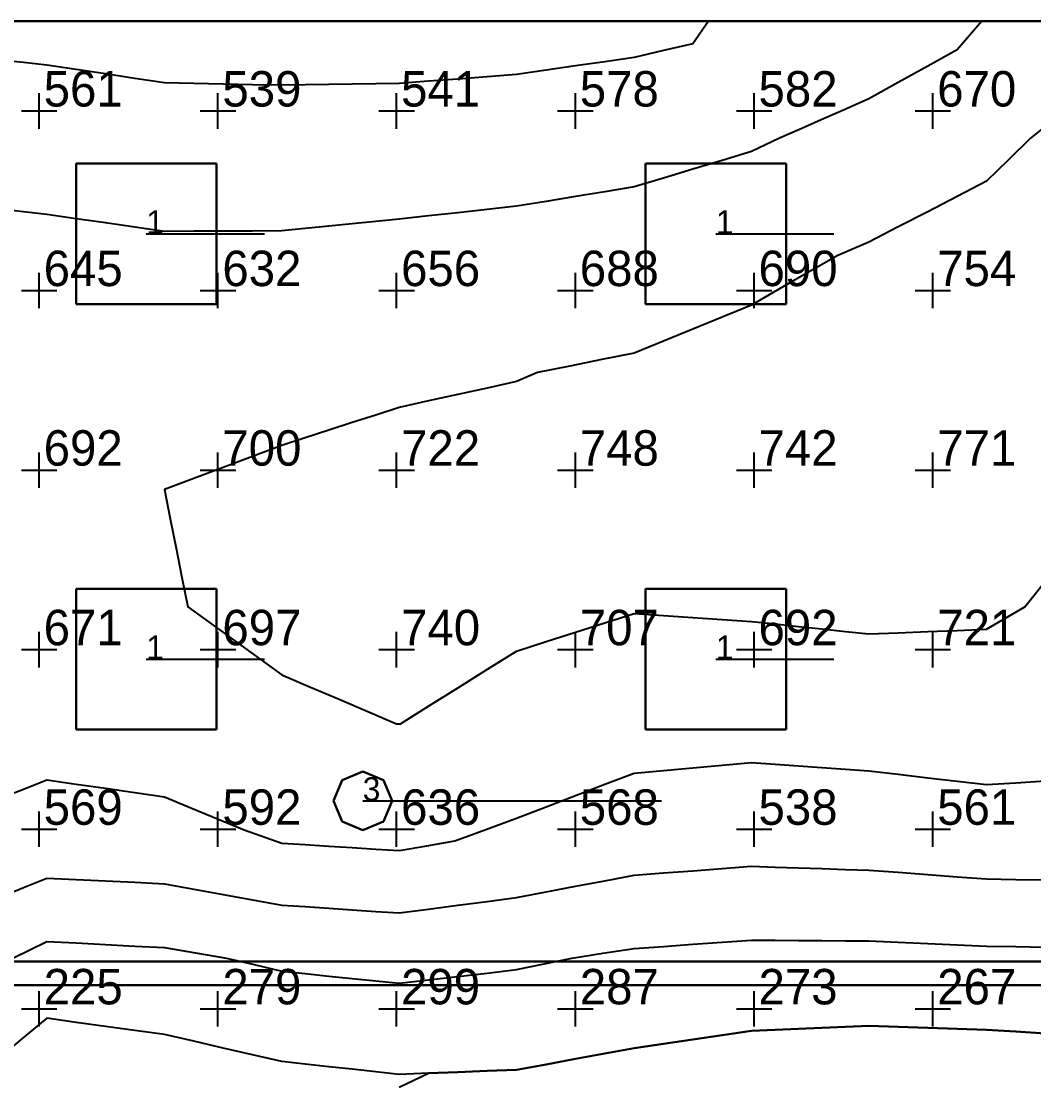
# Model space of a CAD drawing. Extents: x 0 to 48.5, y 0 to 23.7.
# Drawn here: x 6.354 to 10.641, y 18.315 to 22.8 of the extents above; entities that cross this region are included whole.
import ezdxf

# ---------------------------------------------------------------- set-up
doc = ezdxf.new("R2010")
doc.units = 0
doc.header["$MEASUREMENT"] = 0
for name, color, linetype in [('DLXFURN', 5, 'Continuous'), ('DLXISO', 7, 'Continuous'), ('DLXLUM', 2, 'Continuous'), ('DLXLUMEX', 2, 'Continuous'), ('DLXSCENE', 7, 'Continuous'), ('DLXVAL', 3, 'Continuous')]:
    doc.layers.add(name, color=color, linetype=linetype)

# ---------------------------------------------------------------- blocks, each defined once
blk = doc.blocks.new('*U12')
for p, q in [((0.2975, 0.2975), (-0.2975, 0.2975)), ((-0.2975, 0.2975), (-0.2975, -0.2975)), ((-0.2975, 0.2975), (-0.2975, -0.2975)), ((-0.2975, -0.2975), (-0.2975, 0.2975)), ((-0.2975, 0.2975), (-0.2975, 0.2975)), ((0.2975, 0.2975), (-0.2975, 0.2975)), ((-0.2975, 0.2975), (-0.2975, 0.2975)), ((-0.2975, 0.2975), (0.2975, 0.2975)), ((-0.2975, -0.2975), (-0.2975, 0.2975)), ((-0.2975, 0.2975), (0.2975, 0.2975)), ((0.2975, -0.2975), (0.2975, 0.2975)), ((0.2975, 0.2975), (0.2975, 0.2975)), ((0.2975, -0.2975), (0.2975, 0.2975)), ((0.2975, 0.2975), (0.2975, 0.2975)), ((0.2975, 0.2975), (0.2975, -0.2975)), ((0.2975, 0.2975), (0.2975, -0.2975)), ((-0.2975, -0.2975), (0.2975, -0.2975)), ((-0.2975, -0.2975), (-0.2975, -0.2975)), ((-0.2975, -0.2975), (0.2975, -0.2975)), ((0.2975, -0.2975), (-0.2975, -0.2975)), ((-0.2975, -0.2975), (-0.2975, -0.2975)), ((0.2975, -0.2975), (-0.2975, -0.2975)), ((0.2975, -0.2975), (0.2975, -0.2975)), ((0.2975, -0.2975), (0.2975, -0.2975))]:
    blk.add_line(p, q)
at = {"color": 1}
blk.add_line((0, 0), (0.5, 0), dxfattribs=at)
at = {"layer": 'DLXLUMEX', "color": 7}
blk.add_text('1', height=0.1, dxfattribs=at).set_placement((0, 0))
blk = doc.blocks.new('*U23')
for p, q in [((0.2975, 0.2975), (-0.2975, 0.2975)), ((-0.2975, 0.2975), (-0.2975, -0.2975)), ((-0.2975, 0.2975), (-0.2975, -0.2975)), ((-0.2975, -0.2975), (-0.2975, 0.2975)), ((-0.2975, 0.2975), (-0.2975, 0.2975)), ((0.2975, 0.2975), (-0.2975, 0.2975)), ((-0.2975, 0.2975), (-0.2975, 0.2975)), ((-0.2975, 0.2975), (0.2975, 0.2975)), ((-0.2975, -0.2975), (-0.2975, 0.2975)), ((-0.2975, 0.2975), (0.2975, 0.2975)), ((0.2975, -0.2975), (0.2975, 0.2975)), ((0.2975, 0.2975), (0.2975, 0.2975)), ((0.2975, -0.2975), (0.2975, 0.2975)), ((0.2975, 0.2975), (0.2975, 0.2975)), ((0.2975, 0.2975), (0.2975, -0.2975)), ((0.2975, 0.2975), (0.2975, -0.2975)), ((-0.2975, -0.2975), (0.2975, -0.2975)), ((-0.2975, -0.2975), (-0.2975, -0.2975)), ((-0.2975, -0.2975), (0.2975, -0.2975)), ((0.2975, -0.2975), (-0.2975, -0.2975)), ((-0.2975, -0.2975), (-0.2975, -0.2975)), ((0.2975, -0.2975), (-0.2975, -0.2975)), ((0.2975, -0.2975), (0.2975, -0.2975)), ((0.2975, -0.2975), (0.2975, -0.2975))]:
    blk.add_line(p, q)
at = {"color": 1}
blk.add_line((0, 0), (0.5, 0), dxfattribs=at)
at = {"layer": 'DLXLUMEX', "color": 7}
blk.add_text('1', height=0.1, dxfattribs=at).set_placement((0, 0))
blk = doc.blocks.new('*U34')
for p, q in [((0.2975, 0.2975), (-0.2975, 0.2975)), ((-0.2975, 0.2975), (-0.2975, -0.2975)), ((-0.2975, 0.2975), (-0.2975, -0.2975)), ((-0.2975, -0.2975), (-0.2975, 0.2975)), ((-0.2975, 0.2975), (-0.2975, 0.2975)), ((0.2975, 0.2975), (-0.2975, 0.2975)), ((-0.2975, 0.2975), (-0.2975, 0.2975)), ((-0.2975, 0.2975), (0.2975, 0.2975)), ((-0.2975, -0.2975), (-0.2975, 0.2975)), ((-0.2975, 0.2975), (0.2975, 0.2975)), ((0.2975, -0.2975), (0.2975, 0.2975)), ((0.2975, 0.2975), (0.2975, 0.2975)), ((0.2975, -0.2975), (0.2975, 0.2975)), ((0.2975, 0.2975), (0.2975, 0.2975)), ((0.2975, 0.2975), (0.2975, -0.2975)), ((0.2975, 0.2975), (0.2975, -0.2975)), ((-0.2975, -0.2975), (0.2975, -0.2975)), ((-0.2975, -0.2975), (-0.2975, -0.2975)), ((-0.2975, -0.2975), (0.2975, -0.2975)), ((0.2975, -0.2975), (-0.2975, -0.2975)), ((-0.2975, -0.2975), (-0.2975, -0.2975)), ((0.2975, -0.2975), (-0.2975, -0.2975)), ((0.2975, -0.2975), (0.2975, -0.2975)), ((0.2975, -0.2975), (0.2975, -0.2975))]:
    blk.add_line(p, q)
at = {"color": 1}
blk.add_line((0, 0), (0.5, 0), dxfattribs=at)
at = {"layer": 'DLXLUMEX', "color": 7}
blk.add_text('1', height=0.1, dxfattribs=at).set_placement((0, 0))
blk = doc.blocks.new('*U45')
for p, q in [((0.2975, 0.2975), (-0.2975, 0.2975)), ((-0.2975, 0.2975), (-0.2975, -0.2975)), ((-0.2975, 0.2975), (-0.2975, -0.2975)), ((-0.2975, -0.2975), (-0.2975, 0.2975)), ((-0.2975, 0.2975), (-0.2975, 0.2975)), ((0.2975, 0.2975), (-0.2975, 0.2975)), ((-0.2975, 0.2975), (-0.2975, 0.2975)), ((-0.2975, 0.2975), (0.2975, 0.2975)), ((-0.2975, -0.2975), (-0.2975, 0.2975)), ((-0.2975, 0.2975), (0.2975, 0.2975)), ((0.2975, -0.2975), (0.2975, 0.2975)), ((0.2975, 0.2975), (0.2975, 0.2975)), ((0.2975, -0.2975), (0.2975, 0.2975)), ((0.2975, 0.2975), (0.2975, 0.2975)), ((0.2975, 0.2975), (0.2975, -0.2975)), ((0.2975, 0.2975), (0.2975, -0.2975)), ((-0.2975, -0.2975), (0.2975, -0.2975)), ((-0.2975, -0.2975), (-0.2975, -0.2975)), ((-0.2975, -0.2975), (0.2975, -0.2975)), ((0.2975, -0.2975), (-0.2975, -0.2975)), ((-0.2975, -0.2975), (-0.2975, -0.2975)), ((0.2975, -0.2975), (-0.2975, -0.2975)), ((0.2975, -0.2975), (0.2975, -0.2975)), ((0.2975, -0.2975), (0.2975, -0.2975))]:
    blk.add_line(p, q)
at = {"color": 1}
blk.add_line((0, 0), (0.5, 0), dxfattribs=at)
at = {"layer": 'DLXLUMEX', "color": 7}
blk.add_text('1', height=0.1, dxfattribs=at).set_placement((0, 0))
blk = doc.blocks.new('*U156')
for p, q in [((-0.0877, 0.0877), (0, 0.124)), ((0, 0.124), (-0.0877, 0.0877)), ((0, 0.124), (-0.0877, 0.0877)), ((-0.0877, 0.0877), (0, 0.124)), ((0, 0.124), (0.0877, 0.0877)), ((0.0877, 0.0877), (0, 0.124)), ((0, 0.124), (0, 0.124)), ((0.0877, 0.0877), (0, 0.124)), ((0, 0.124), (0, 0.124)), ((0, 0.124), (0.0877, 0.0877)), ((-0.124, 0), (-0.0877, 0.0877)), ((-0.0877, 0.0877), (-0.124, 0)), ((-0.0877, 0.0877), (-0.124, 0)), ((-0.124, 0), (-0.0877, 0.0877)), ((-0.0877, 0.0877), (-0.0877, 0.0877)), ((-0.0877, 0.0877), (-0.0877, 0.0877)), ((0.0877, 0.0877), (0.124, 0)), ((0.124, 0), (0.0877, 0.0877)), ((0.0877, 0.0877), (0.0877, 0.0877)), ((0.124, 0), (0.0877, 0.0877)), ((0.0877, 0.0877), (0.0877, 0.0877)), ((0.0877, 0.0877), (0.124, 0)), ((-0.0877, -0.0877), (-0.124, 0)), ((-0.124, 0), (-0.0877, -0.0877)), ((-0.124, 0), (-0.124, 0)), ((-0.124, 0), (-0.0877, -0.0877)), ((-0.0877, -0.0877), (-0.124, 0)), ((-0.124, 0), (-0.124, 0)), ((0.124, 0), (0.0877, -0.0877)), ((0.0877, -0.0877), (0.124, 0)), ((0.0877, -0.0877), (0.124, 0)), ((0.124, 0), (0.0877, -0.0877)), ((0.124, 0), (0.124, 0)), ((0.124, 0), (0.124, 0)), ((0, -0.124), (-0.0877, -0.0877)), ((-0.0877, -0.0877), (0, -0.124)), ((-0.0877, -0.0877), (-0.0877, -0.0877)), ((-0.0877, -0.0877), (0, -0.124)), ((0, -0.124), (-0.0877, -0.0877)), ((-0.0877, -0.0877), (-0.0877, -0.0877)), ((0.0877, -0.0877), (0, -0.124)), ((0, -0.124), (0.0877, -0.0877)), ((0, -0.124), (0.0877, -0.0877)), ((0.0877, -0.0877), (0, -0.124)), ((0.0877, -0.0877), (0.0877, -0.0877)), ((0.0877, -0.0877), (0.0877, -0.0877)), ((0, -0.124), (0, -0.124)), ((0, -0.124), (0, -0.124))]:
    blk.add_line(p, q)
at = {"color": 1}
blk.add_line((0, 0), (1.265, 0), dxfattribs=at)
at = {"layer": 'DLXLUMEX', "color": 7}
blk.add_text('3', height=0.1, dxfattribs=at).set_placement((0, 0))
blk = doc.blocks.new('*U85')
for p, q in [((6.666, -0.1), (0.6521, -0.1)), ((0.6521, -0.1), (6.666, -0.1)), ((6.666, -0.2), (0.776, -0.2)), ((0.776, -0.2), (6.666, -0.2))]:
    blk.add_line(p, q)
blk = doc.blocks.new('*U146')
for p, q in [((0, 22.8), (26.4, 22.8)), ((26.4, 22.8), (0, 22.8))]:
    blk.add_line(p, q)
blk = doc.blocks.new('*U147')
blk.add_line((0, 22.8), (26.4, 22.8))
blk = doc.blocks.new('*U148')
blk.add_line((26.4, 22.8), (0, 22.8))
blk = doc.blocks.new('*U159')
for p, q in [((6.8877, 22.8), (9.8877, 22.8)), ((9.8877, 22.8), (6.8877, 22.8)), ((6.8877, 22.8), (6.8877, 22.8)), ((9.8877, 22.8), (9.8877, 22.8))]:
    blk.add_line(p, q)
blk = doc.blocks.new('*U162')
at = {"color": 1}
for points in [[(7.9543, 18.2882, 0.7), (8.0786, 18.3471, 0.7), (8.2029, 18.3519, 0.7), (8.3271, 18.3568, 0.7), (8.4514, 18.3616, 0.7), (8.5757, 18.3847, 0.7), (8.7, 18.4078, 0.7), (8.8243, 18.4309, 0.7), (8.9486, 18.454, 0.7), (9.0729, 18.4722, 0.7), (9.1971, 18.4903, 0.7), (9.3214, 18.5084, 0.7), (9.4457, 18.5265, 0.7), (9.5451, 18.5307, 0.7), (9.6446, 18.5348, 0.7), (9.744, 18.539, 0.7), (9.8434, 18.5431, 0.7), (9.9429, 18.5473, 0.7), (10.0671, 18.5434, 0.7), (10.1914, 18.5394, 0.7), (10.3157, 18.5355, 0.7), (10.44, 18.5315, 0.7), (10.5643, 18.5233, 0.7), (10.6886, 18.5151, 0.7)], [(10.6526, 22.8, 0.7), (10.5368, 22.8, 0.7), (10.4211, 22.8, 0.7), (10.3053, 22.8, 0.7), (10.1895, 22.8, 0.7), (10.0737, 22.8, 0.7), (9.9579, 22.8, 0.7), (9.8421, 22.8, 0.7), (9.7263, 22.8, 0.7), (9.6105, 22.8, 0.7), (9.4947, 22.8, 0.7), (9.379, 22.8, 0.7), (9.2632, 22.8, 0.7), (9.1474, 22.8, 0.7), (9.0316, 22.8, 0.7), (8.9158, 22.8, 0.7), (8.8, 22.8, 0.7), (8.6842, 22.8, 0.7), (8.5684, 22.8, 0.7), (8.4526, 22.8, 0.7), (8.3369, 22.8, 0.7), (8.2211, 22.8, 0.7), (8.1053, 22.8, 0.7), (7.9895, 22.8, 0.7), (7.8737, 22.8, 0.7), (7.7579, 22.8, 0.7), (7.6421, 22.8, 0.7), (7.5263, 22.8, 0.7), (7.4105, 22.8, 0.7), (7.2947, 22.8, 0.7), (7.179, 22.8, 0.7), (7.0632, 22.8, 0.7), (6.9474, 22.8, 0.7), (6.8316, 22.8, 0.7), (6.7158, 22.8, 0.7), (6.6, 22.8, 0.7), (6.4842, 22.8, 0.7), (6.3684, 22.8, 0.7), (6.2526, 22.8, 0.7)], [(6.2526, 22.8, 0.7), (6.3684, 22.8, 0.7), (6.4842, 22.8, 0.7), (6.6, 22.8, 0.7), (6.7158, 22.8, 0.7), (6.8316, 22.8, 0.7), (6.9474, 22.8, 0.7), (7.0632, 22.8, 0.7), (7.179, 22.8, 0.7), (7.2947, 22.8, 0.7), (7.4105, 22.8, 0.7), (7.5263, 22.8, 0.7), (7.6421, 22.8, 0.7), (7.7579, 22.8, 0.7), (7.8737, 22.8, 0.7), (7.9895, 22.8, 0.7), (8.1053, 22.8, 0.7), (8.2211, 22.8, 0.7), (8.3369, 22.8, 0.7), (8.4526, 22.8, 0.7), (8.5684, 22.8, 0.7), (8.6842, 22.8, 0.7), (8.8, 22.8, 0.7), (8.9158, 22.8, 0.7), (9.0316, 22.8, 0.7), (9.1474, 22.8, 0.7), (9.2632, 22.8, 0.7), (9.379, 22.8, 0.7), (9.4947, 22.8, 0.7), (9.6105, 22.8, 0.7), (9.7263, 22.8, 0.7), (9.8421, 22.8, 0.7), (9.9579, 22.8, 0.7), (10.0737, 22.8, 0.7), (10.1895, 22.8, 0.7), (10.3053, 22.8, 0.7), (10.4211, 22.8, 0.7), (10.5368, 22.8, 0.7), (10.6526, 22.8, 0.7)], [(10.6886, 18.5151, 0.7), (10.5643, 18.5233, 0.7), (10.44, 18.5315, 0.7), (10.3157, 18.5355, 0.7), (10.1914, 18.5394, 0.7), (10.0671, 18.5434, 0.7), (9.9429, 18.5473, 0.7), (9.8434, 18.5431, 0.7), (9.744, 18.539, 0.7), (9.6446, 18.5348, 0.7), (9.5451, 18.5307, 0.7), (9.4457, 18.5265, 0.7), (9.3214, 18.5084, 0.7), (9.1971, 18.4903, 0.7), (9.0729, 18.4722, 0.7), (8.9486, 18.454, 0.7), (8.8243, 18.4309, 0.7), (8.7, 18.4078, 0.7), (8.5757, 18.3847, 0.7), (8.4514, 18.3616, 0.7), (8.3271, 18.3568, 0.7), (8.2029, 18.3519, 0.7), (8.0786, 18.3471, 0.7), (7.9543, 18.3422, 0.7), (7.8549, 18.353, 0.7), (7.7554, 18.3639, 0.7), (7.656, 18.3747, 0.7), (7.5566, 18.3855, 0.7), (7.4571, 18.3963, 0.7), (7.3329, 18.4251, 0.7), (7.2086, 18.454, 0.7), (7.0843, 18.4829, 0.7), (6.96, 18.5117, 0.7), (6.8357, 18.5287, 0.7), (6.7114, 18.5457, 0.7), (6.5871, 18.5627, 0.7), (6.4629, 18.5797, 0.7), (6.3659, 18.4995, 0.7), (6.2689, 18.4193, 0.7)]]:
    blk.add_polyline3d(points, dxfattribs=at)
at = {"color": 3}
for points in [[(6.3193, 18.8348, 0.7), (6.3911, 18.8701, 0.7), (6.4629, 18.9054, 0.7), (6.5871, 18.8988, 0.7), (6.7114, 18.8921, 0.7), (6.8357, 18.8855, 0.7), (6.96, 18.8789, 0.7), (7.0915, 18.8568, 0.7), (7.2229, 18.8348, 0.7), (7.34, 18.807, 0.7), (7.4571, 18.7792, 0.7), (7.5566, 18.769, 0.7), (7.656, 18.7588, 0.7), (7.7554, 18.7486, 0.7), (7.8549, 18.7384, 0.7), (7.9543, 18.7282, 0.7), (8.0786, 18.7426, 0.7), (8.2029, 18.7569, 0.7), (8.3271, 18.7713, 0.7), (8.4514, 18.7857, 0.7), (8.5684, 18.8102, 0.7), (8.6853, 18.8348, 0.7), (8.8169, 18.855, 0.7), (8.9486, 18.8752, 0.7), (9.0729, 18.8841, 0.7), (9.1971, 18.893, 0.7), (9.3214, 18.9019, 0.7), (9.4457, 18.9107, 0.7), (9.5451, 18.9101, 0.7), (9.6446, 18.9095, 0.7), (9.744, 18.9089, 0.7), (9.8434, 18.9083, 0.7), (9.9429, 18.9077, 0.7), (10.0671, 18.9021, 0.7), (10.1914, 18.8966, 0.7), (10.3157, 18.8911, 0.7), (10.44, 18.8855, 0.7), (10.5643, 18.8832, 0.7), (10.6886, 18.8808, 0.7)], [(10.6526, 22.8, 0.7), (10.5368, 22.8, 0.7), (10.4211, 22.8, 0.7), (10.3053, 22.8, 0.7), (10.1895, 22.8, 0.7), (10.0737, 22.8, 0.7), (9.9579, 22.8, 0.7), (9.8421, 22.8, 0.7), (9.7263, 22.8, 0.7), (9.6105, 22.8, 0.7), (9.4947, 22.8, 0.7), (9.379, 22.8, 0.7), (9.2632, 22.8, 0.7), (9.1474, 22.8, 0.7), (9.0316, 22.8, 0.7), (8.9158, 22.8, 0.7), (8.8, 22.8, 0.7), (8.6842, 22.8, 0.7), (8.5684, 22.8, 0.7), (8.4526, 22.8, 0.7), (8.3369, 22.8, 0.7), (8.2211, 22.8, 0.7), (8.1053, 22.8, 0.7), (7.9895, 22.8, 0.7), (7.8737, 22.8, 0.7), (7.7579, 22.8, 0.7), (7.6421, 22.8, 0.7), (7.5263, 22.8, 0.7), (7.4105, 22.8, 0.7), (7.2947, 22.8, 0.7), (7.179, 22.8, 0.7), (7.0632, 22.8, 0.7), (6.9474, 22.8, 0.7), (6.8316, 22.8, 0.7), (6.7158, 22.8, 0.7), (6.6, 22.8, 0.7), (6.4842, 22.8, 0.7), (6.3684, 22.8, 0.7), (6.2526, 22.8, 0.7)]]:
    blk.add_polyline3d(points, dxfattribs=at)
at = {"color": 6}
for points in [[(6.264, 19.0924, 0.7), (6.3634, 19.1328, 0.7), (6.4629, 19.1733, 0.7), (6.5871, 19.1673, 0.7), (6.7114, 19.1614, 0.7), (6.8357, 19.1554, 0.7), (6.96, 19.1494, 0.7), (7.0843, 19.1268, 0.7), (7.2086, 19.1042, 0.7), (7.3329, 19.0816, 0.7), (7.4571, 19.059, 0.7), (7.5566, 19.0524, 0.7), (7.656, 19.0457, 0.7), (7.7554, 19.0391, 0.7), (7.8549, 19.0324, 0.7), (7.9543, 19.0258, 0.7), (8.0786, 19.042, 0.7), (8.2029, 19.0583, 0.7), (8.3271, 19.0745, 0.7), (8.4514, 19.0908, 0.7), (8.5757, 19.1146, 0.7), (8.7, 19.1384, 0.7), (8.8243, 19.1622, 0.7), (8.9486, 19.186, 0.7), (9.0729, 19.1953, 0.7), (9.1971, 19.2046, 0.7), (9.3214, 19.2139, 0.7), (9.4457, 19.2233, 0.7), (9.5451, 19.22, 0.7), (9.6446, 19.2167, 0.7), (9.744, 19.2135, 0.7), (9.8434, 19.2102, 0.7), (9.9429, 19.2069, 0.7), (10.0671, 19.1976, 0.7), (10.1914, 19.1884, 0.7), (10.3157, 19.1791, 0.7), (10.44, 19.1698, 0.7), (10.5643, 19.1675, 0.7), (10.6886, 19.1653, 0.7)], [(10.6526, 22.8, 0.7), (10.5368, 22.8, 0.7), (10.4211, 22.8, 0.7), (10.3053, 22.8, 0.7), (10.1895, 22.8, 0.7), (10.0737, 22.8, 0.7), (9.9579, 22.8, 0.7), (9.8421, 22.8, 0.7), (9.7263, 22.8, 0.7), (9.6105, 22.8, 0.7), (9.4947, 22.8, 0.7), (9.379, 22.8, 0.7), (9.2632, 22.8, 0.7), (9.1971, 22.7048, 0.7), (9.0729, 22.6757, 0.7), (8.9486, 22.6466, 0.7), (8.8243, 22.6286, 0.7), (8.7, 22.6105, 0.7), (8.5757, 22.5925, 0.7), (8.4514, 22.5744, 0.7), (8.3271, 22.5648, 0.7), (8.2029, 22.5553, 0.7), (8.0786, 22.5457, 0.7), (7.9543, 22.5361, 0.7), (7.8549, 22.5346, 0.7), (7.7554, 22.5331, 0.7), (7.656, 22.5316, 0.7), (7.5566, 22.5301, 0.7), (7.4571, 22.5287, 0.7), (7.3329, 22.5313, 0.7), (7.2086, 22.5339, 0.7), (7.0843, 22.5365, 0.7), (6.96, 22.5392, 0.7), (6.8357, 22.558, 0.7), (6.7114, 22.5768, 0.7), (6.5871, 22.5956, 0.7), (6.4629, 22.6144, 0.7), (6.3634, 22.6246, 0.7), (6.264, 22.6349, 0.7)]]:
    blk.add_polyline3d(points, dxfattribs=at)
at = {"color": 4}
for points in [[(6.264, 19.5114, 0.7), (6.3634, 19.5501, 0.7), (6.4629, 19.5889, 0.7), (6.5871, 19.5711, 0.7), (6.7114, 19.5532, 0.7), (6.8357, 19.5354, 0.7), (6.96, 19.5175, 0.7), (7.0725, 19.4708, 0.7), (7.1851, 19.424, 0.7), (7.2976, 19.3772, 0.7), (7.4571, 19.3214, 0.7), (7.5566, 19.315, 0.7), (7.656, 19.3087, 0.7), (7.7554, 19.3024, 0.7), (7.8549, 19.296, 0.7), (7.9543, 19.2897, 0.7), (8.0717, 19.3101, 0.7), (8.1892, 19.3304, 0.7), (8.3203, 19.3788, 0.7), (8.4514, 19.4272, 0.7), (8.5757, 19.4748, 0.7), (8.7, 19.5225, 0.7), (8.8243, 19.5702, 0.7), (8.9486, 19.6178, 0.7), (9.0729, 19.6291, 0.7), (9.1971, 19.6404, 0.7), (9.3214, 19.6516, 0.7), (9.4457, 19.6629, 0.7), (9.5451, 19.6557, 0.7), (9.6446, 19.6486, 0.7), (9.744, 19.6414, 0.7), (9.8434, 19.6342, 0.7), (9.9429, 19.6271, 0.7), (10.0671, 19.6125, 0.7), (10.1914, 19.598, 0.7), (10.3157, 19.5834, 0.7), (10.44, 19.5689, 0.7), (10.5643, 19.577, 0.7), (10.6886, 19.585, 0.7)], [(10.6526, 22.8, 0.7), (10.5368, 22.8, 0.7), (10.4211, 22.8, 0.7), (10.3157, 22.6787, 0.7), (10.1914, 22.6095, 0.7), (10.0671, 22.5402, 0.7), (9.9429, 22.471, 0.7), (9.8483, 22.4293, 0.7), (9.7538, 22.3877, 0.7), (9.6592, 22.346, 0.7), (9.5647, 22.3043, 0.7), (9.4457, 22.2479, 0.7), (9.3214, 22.2106, 0.7), (9.1971, 22.1733, 0.7), (9.0729, 22.136, 0.7), (8.9486, 22.0988, 0.7), (8.8243, 22.0783, 0.7), (8.7, 22.0579, 0.7), (8.5757, 22.0374, 0.7), (8.4514, 22.017, 0.7), (8.3271, 22.0031, 0.7), (8.2029, 21.9893, 0.7), (8.0786, 21.9755, 0.7), (7.9543, 21.9617, 0.7), (7.8549, 21.9518, 0.7), (7.7554, 21.9418, 0.7), (7.656, 21.9319, 0.7), (7.5566, 21.922, 0.7), (7.4571, 21.912, 0.7), (7.3329, 21.9115, 0.7), (7.2086, 21.911, 0.7), (7.0843, 21.9106, 0.7), (6.96, 21.9101, 0.7), (6.8357, 21.9281, 0.7), (6.7114, 21.946, 0.7), (6.5871, 21.964, 0.7), (6.4629, 21.982, 0.7), (6.3634, 21.9929, 0.7), (6.264, 22.0039, 0.7)]]:
    blk.add_polyline3d(points, dxfattribs=at)
at = {"color": 9}
for points in [[(6.9853, 20.6935, 0.7), (7.01, 20.5695, 0.7), (7.0346, 20.4456, 0.7), (7.0593, 20.3217, 0.7), (7.1919, 20.2257, 0.7), (7.3245, 20.1297, 0.7), (7.4571, 20.0337, 0.7), (7.5785, 19.9818, 0.7), (7.6998, 19.9299, 0.7), (7.8211, 19.878, 0.7), (7.9424, 19.8261, 0.7), (7.9594, 19.8261, 0.7), (8.0824, 19.9031, 0.7), (8.2054, 19.9802, 0.7), (8.3284, 20.0572, 0.7), (8.4514, 20.1343, 0.7), (8.5757, 20.1741, 0.7), (8.7, 20.2139, 0.7), (8.8243, 20.2536, 0.7), (8.9486, 20.2934, 0.7), (9.0729, 20.285, 0.7), (9.1971, 20.2765, 0.7), (9.3214, 20.268, 0.7), (9.4457, 20.2596, 0.7), (9.5451, 20.249, 0.7), (9.6446, 20.2385, 0.7), (9.744, 20.2279, 0.7), (9.8434, 20.2174, 0.7), (9.9429, 20.2068, 0.7), (10.0671, 20.2117, 0.7), (10.1914, 20.2165, 0.7), (10.3157, 20.2214, 0.7), (10.44, 20.2263, 0.7), (10.6027, 20.3217, 0.7), (10.7142, 20.4615, 0.7)], [(10.7821, 22.4294, 0.7), (10.627, 22.3043, 0.7), (10.5335, 22.2134, 0.7), (10.44, 22.1224, 0.7), (10.3157, 22.058, 0.7), (10.1914, 21.9935, 0.7), (10.0671, 21.9291, 0.7), (9.9429, 21.8647, 0.7), (9.8104, 21.8087, 0.7), (9.7192, 21.7562, 0.7), (9.6281, 21.7036, 0.7), (9.5369, 21.6511, 0.7), (9.4457, 21.5986, 0.7), (9.3214, 21.5478, 0.7), (9.1971, 21.4971, 0.7), (9.0729, 21.4463, 0.7), (8.9486, 21.3955, 0.7), (8.8125, 21.368, 0.7), (8.6764, 21.3405, 0.7), (8.5403, 21.313, 0.7), (8.4514, 21.2744, 0.7), (8.3271, 21.2471, 0.7), (8.2029, 21.2198, 0.7), (8.0786, 21.1925, 0.7), (7.9543, 21.1652, 0.7), (7.8549, 21.133, 0.7), (7.7554, 21.1009, 0.7), (7.656, 21.0688, 0.7), (7.5566, 21.0366, 0.7), (7.4571, 21.0045, 0.7), (7.333, 20.9577, 0.7), (7.2089, 20.9109, 0.7), (7.0848, 20.8641, 0.7), (6.9606, 20.8174, 0.7), (6.9853, 20.6935, 0.7)]]:
    blk.add_polyline3d(points, dxfattribs=at)
blk = doc.blocks.new('*U163')
for p, q in [((6.4304, 22.345, 0.7), (6.4304, 22.495, 0.7)), ((7.187, 22.345, 0.7), (7.187, 22.495, 0.7)), ((7.9435, 22.345, 0.7), (7.9435, 22.495, 0.7)), ((8.7, 22.345, 0.7), (8.7, 22.495, 0.7)), ((9.4565, 22.345, 0.7), (9.4565, 22.495, 0.7)), ((10.213, 22.345, 0.7), (10.213, 22.495, 0.7)), ((6.3554, 22.42, 0.7), (6.5054, 22.42, 0.7)), ((7.112, 22.42, 0.7), (7.262, 22.42, 0.7)), ((7.8685, 22.42, 0.7), (8.0185, 22.42, 0.7)), ((8.625, 22.42, 0.7), (8.775, 22.42, 0.7)), ((9.3815, 22.42, 0.7), (9.5315, 22.42, 0.7)), ((10.138, 22.42, 0.7), (10.288, 22.42, 0.7)), ((6.4304, 21.585, 0.7), (6.4304, 21.735, 0.7)), ((7.187, 21.585, 0.7), (7.187, 21.735, 0.7)), ((7.9435, 21.585, 0.7), (7.9435, 21.735, 0.7)), ((8.7, 21.585, 0.7), (8.7, 21.735, 0.7)), ((9.4565, 21.585, 0.7), (9.4565, 21.735, 0.7)), ((10.213, 21.585, 0.7), (10.213, 21.735, 0.7)), ((6.3554, 21.66, 0.7), (6.5054, 21.66, 0.7)), ((7.112, 21.66, 0.7), (7.262, 21.66, 0.7)), ((7.8685, 21.66, 0.7), (8.0185, 21.66, 0.7)), ((8.625, 21.66, 0.7), (8.775, 21.66, 0.7)), ((9.3815, 21.66, 0.7), (9.5315, 21.66, 0.7)), ((10.138, 21.66, 0.7), (10.288, 21.66, 0.7)), ((6.4304, 20.825, 0.7), (6.4304, 20.975, 0.7)), ((7.187, 20.825, 0.7), (7.187, 20.975, 0.7)), ((7.9435, 20.825, 0.7), (7.9435, 20.975, 0.7)), ((8.7, 20.825, 0.7), (8.7, 20.975, 0.7)), ((9.4565, 20.825, 0.7), (9.4565, 20.975, 0.7)), ((10.213, 20.825, 0.7), (10.213, 20.975, 0.7)), ((6.3554, 20.9, 0.7), (6.5054, 20.9, 0.7)), ((7.112, 20.9, 0.7), (7.262, 20.9, 0.7)), ((7.8685, 20.9, 0.7), (8.0185, 20.9, 0.7)), ((8.625, 20.9, 0.7), (8.775, 20.9, 0.7)), ((9.3815, 20.9, 0.7), (9.5315, 20.9, 0.7)), ((10.138, 20.9, 0.7), (10.288, 20.9, 0.7)), ((6.4304, 20.065, 0.7), (6.4304, 20.215, 0.7)), ((7.187, 20.065, 0.7), (7.187, 20.215, 0.7)), ((7.9435, 20.065, 0.7), (7.9435, 20.215, 0.7)), ((8.7, 20.065, 0.7), (8.7, 20.215, 0.7)), ((9.4565, 20.065, 0.7), (9.4565, 20.215, 0.7)), ((10.213, 20.065, 0.7), (10.213, 20.215, 0.7)), ((6.3554, 20.14, 0.7), (6.5054, 20.14, 0.7)), ((7.112, 20.14, 0.7), (7.262, 20.14, 0.7)), ((7.8685, 20.14, 0.7), (8.0185, 20.14, 0.7)), ((8.625, 20.14, 0.7), (8.775, 20.14, 0.7)), ((9.3815, 20.14, 0.7), (9.5315, 20.14, 0.7)), ((10.138, 20.14, 0.7), (10.288, 20.14, 0.7)), ((6.4304, 19.305, 0.7), (6.4304, 19.455, 0.7)), ((7.187, 19.305, 0.7), (7.187, 19.455, 0.7)), ((7.9435, 19.305, 0.7), (7.9435, 19.455, 0.7)), ((8.7, 19.305, 0.7), (8.7, 19.455, 0.7)), ((9.4565, 19.305, 0.7), (9.4565, 19.455, 0.7)), ((10.213, 19.305, 0.7), (10.213, 19.455, 0.7)), ((6.3554, 19.38, 0.7), (6.5054, 19.38, 0.7)), ((7.112, 19.38, 0.7), (7.262, 19.38, 0.7)), ((7.8685, 19.38, 0.7), (8.0185, 19.38, 0.7)), ((8.625, 19.38, 0.7), (8.775, 19.38, 0.7)), ((9.3815, 19.38, 0.7), (9.5315, 19.38, 0.7)), ((10.138, 19.38, 0.7), (10.288, 19.38, 0.7)), ((6.4304, 18.545, 0.7), (6.4304, 18.695, 0.7)), ((7.187, 18.545, 0.7), (7.187, 18.695, 0.7)), ((7.9435, 18.545, 0.7), (7.9435, 18.695, 0.7)), ((8.7, 18.545, 0.7), (8.7, 18.695, 0.7)), ((9.4565, 18.545, 0.7), (9.4565, 18.695, 0.7)), ((10.213, 18.545, 0.7), (10.213, 18.695, 0.7)), ((6.3554, 18.62, 0.7), (6.5054, 18.62, 0.7)), ((7.112, 18.62, 0.7), (7.262, 18.62, 0.7)), ((7.8685, 18.62, 0.7), (8.0185, 18.62, 0.7)), ((8.625, 18.62, 0.7), (8.775, 18.62, 0.7)), ((9.3815, 18.62, 0.7), (9.5315, 18.62, 0.7)), ((10.138, 18.62, 0.7), (10.288, 18.62, 0.7))]:
    blk.add_line(p, q)
at = {"layer": 'DLXVAL'}
for s, p in [('561', (6.4492, 22.4387, 0.7)), ('539', (7.2057, 22.4387, 0.7)), ('541', (7.9622, 22.4387, 0.7)), ('578', (8.7187, 22.4387, 0.7)), ('582', (9.4753, 22.4387, 0.7)), ('670', (10.2318, 22.4387, 0.7)), ('645', (6.4492, 21.6787, 0.7)), ('632', (7.2057, 21.6787, 0.7)), ('656', (7.9622, 21.6787, 0.7)), ('688', (8.7187, 21.6787, 0.7)), ('690', (9.4753, 21.6787, 0.7)), ('754', (10.2318, 21.6787, 0.7)), ('692', (6.4492, 20.9187, 0.7)), ('700', (7.2057, 20.9187, 0.7)), ('722', (7.9622, 20.9187, 0.7)), ('748', (8.7187, 20.9187, 0.7)), ('742', (9.4753, 20.9187, 0.7)), ('771', (10.2318, 20.9187, 0.7)), ('671', (6.4492, 20.1587, 0.7)), ('697', (7.2057, 20.1587, 0.7)), ('740', (7.9622, 20.1587, 0.7)), ('707', (8.7187, 20.1587, 0.7)), ('692', (9.4753, 20.1587, 0.7)), ('721', (10.2318, 20.1587, 0.7)), ('569', (6.4492, 19.3987, 0.7)), ('592', (7.2057, 19.3987, 0.7)), ('636', (7.9622, 19.3987, 0.7)), ('568', (8.7187, 19.3987, 0.7)), ('538', (9.4753, 19.3987, 0.7)), ('561', (10.2318, 19.3987, 0.7)), ('225', (6.4492, 18.6387, 0.7)), ('279', (7.2057, 18.6387, 0.7)), ('299', (7.9622, 18.6387, 0.7)), ('287', (8.7187, 18.6387, 0.7)), ('273', (9.4753, 18.6387, 0.7)), ('267', (10.2318, 18.6387, 0.7))]:
    blk.add_text(s, height=0.15, dxfattribs=at).set_placement(p)

msp = doc.modelspace()

# ---------------------------------------------------------------- block references
at = {"layer": 'DLXFURN'}
msp.add_blockref('*U85', (5.224, 18.9206), dxfattribs=at)
at = {"layer": 'DLXISO'}
msp.add_blockref('*U162', (0, 0), dxfattribs=at)
at = {"layer": 'DLXLUM'}
for name, p in [('*U23', (6.8837, 21.9)), ('*U45', (9.2946, 21.9)), ('*U12', (6.8837, 20.1)), ('*U34', (9.2946, 20.1)), ('*U156', (7.8, 19.5))]:
    msp.add_blockref(name, p, dxfattribs=at)
at = {"layer": 'DLXSCENE'}
for name in ['*U146', '*U147', '*U148', '*U159']:
    msp.add_blockref(name, (0, 0), dxfattribs=at)
at = {"layer": 'DLXVAL'}
msp.add_blockref('*U163', (0, 0), dxfattribs=at)

doc.saveas('drawing.dxf')
